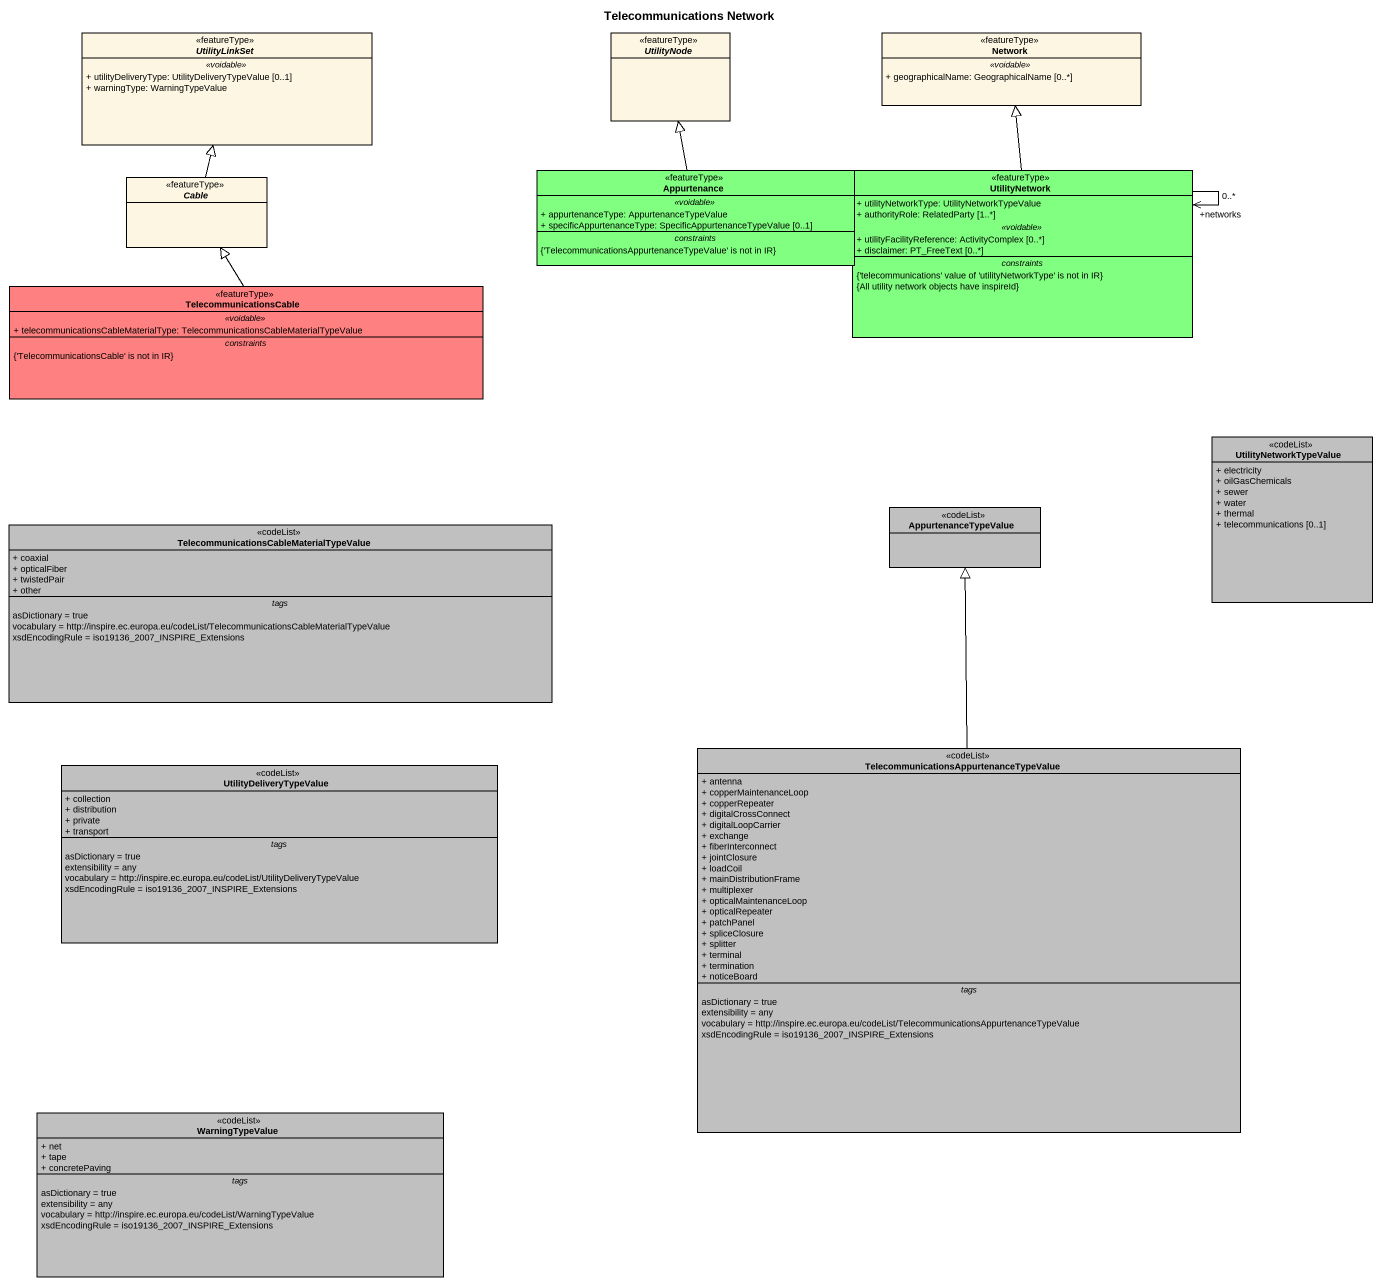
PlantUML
@startuml
title Telecommunications Network
hide circle
hide empty members
skinparam classAttributeIconSize 0
abstract class UtilityLinkSet <<featureType>> {
  .. <<voidable>> ..
  + utilityDeliveryType: UtilityDeliveryTypeValue [0..1]
  + warningType: WarningTypeValue
}
abstract class UtilityNode <<featureType>>
class "Network" as Network_ <<featureType>> {
  .. <<voidable>> ..
  + geographicalName: GeographicalName [0..*]
}
abstract class Cable <<featureType>>
class Appurtenance <<featureType>> #80FF80 {
  .. <<voidable>> ..
  + appurtenanceType: AppurtenanceTypeValue
  + specificAppurtenanceType: SpecificAppurtenanceTypeValue [0..1]
  -- constraints --
  {'TelecommunicationsAppurtenanceTypeValue' is not in IR}
}
class UtilityNetwork <<featureType>> #80FF80 {
  + utilityNetworkType: UtilityNetworkTypeValue
  + authorityRole: RelatedParty [1..*]
  .. <<voidable>> ..
  + utilityFacilityReference: ActivityComplex [0..*]
  + disclaimer: PT_FreeText [0..*]
  -- constraints --
  {'telecommunications' value of 'utilityNetworkType' is not in IR}
  {All utility network objects have inspireId}
}
class TelecommunicationsCable <<featureType>> #FF8080 {
  .. <<voidable>> ..
  + telecommunicationsCableMaterialType: TelecommunicationsCableMaterialTypeValue
  -- constraints --
  {'TelecommunicationsCable' is not in IR}
}
class UtilityNetworkTypeValue <<codeList>> #C0C0C0 {
  + electricity
  + oilGasChemicals
  + sewer
  + water
  + thermal
  + telecommunications [0..1]
}
class AppurtenanceTypeValue <<codeList>> #C0C0C0
class "TelecommunicationsCableMaterialTypeValue" as TelecommunicationsCableMater <<codeList>> #C0C0C0 {
  + coaxial
  + opticalFiber
  + twistedPair
  + other
  -- tags --
  asDictionary = true
  vocabulary = http://inspire.ec.europa.eu/codeList/TelecommunicationsCableMaterialTypeValue
  xsdEncodingRule = iso19136_2007_INSPIRE_Extensions
}
class UtilityDeliveryTypeValue <<codeList>> #C0C0C0 {
  + collection
  + distribution
  + private
  + transport
  -- tags --
  asDictionary = true
  extensibility = any
  vocabulary = http://inspire.ec.europa.eu/codeList/UtilityDeliveryTypeValue
  xsdEncodingRule = iso19136_2007_INSPIRE_Extensions
}
class "TelecommunicationsAppurtenanceTypeValue" as TelecommunicationsAppurtenan <<codeList>> #C0C0C0 {
  + antenna
  + copperMaintenanceLoop
  + copperRepeater
  + digitalCrossConnect
  + digitalLoopCarrier
  + exchange
  + fiberInterconnect
  + jointClosure
  + loadCoil
  + mainDistributionFrame
  + multiplexer
  + opticalMaintenanceLoop
  + opticalRepeater
  + patchPanel
  + spliceClosure
  + splitter
  + terminal
  + termination
  + noticeBoard
  -- tags --
  asDictionary = true
  extensibility = any
  vocabulary = http://inspire.ec.europa.eu/codeList/TelecommunicationsAppurtenanceTypeValue
  xsdEncodingRule = iso19136_2007_INSPIRE_Extensions
}
class WarningTypeValue <<codeList>> #C0C0C0 {
  + net
  + tape
  + concretePaving
  -- tags --
  asDictionary = true
  extensibility = any
  vocabulary = http://inspire.ec.europa.eu/codeList/WarningTypeValue
  xsdEncodingRule = iso19136_2007_INSPIRE_Extensions
}
Cable -up-|> UtilityLinkSet
Appurtenance -up-|> UtilityNode
UtilityNetwork -up-|> Network_
UtilityNetwork "+networks\n0..*" <-- UtilityNetwork
TelecommunicationsCable -up-|> Cable
TelecommunicationsAppurtenan -up-|> AppurtenanceTypeValue
@enduml
